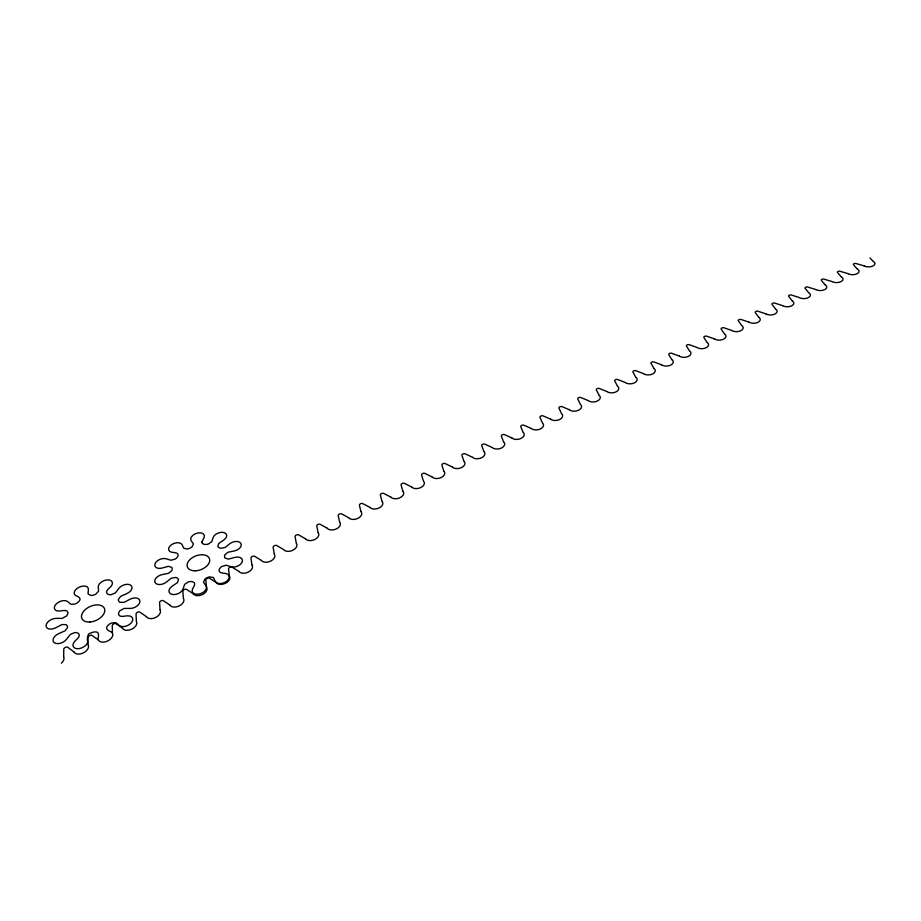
<?xml version="1.0" encoding="UTF-8"?>
<svg xmlns="http://www.w3.org/2000/svg" width="921" height="921" viewBox="0 0 921 921"><rect width="100%" height="100%" fill="white"/><g stroke="black" fill="none" stroke-linecap="round" stroke-linejoin="round"><path stroke-width="1.38" d="M864.059 265.87L855.989 263.51A1.865 0.979 -1.2 0 0 853.997 263.705A1.865 0.979 -1.2 0 0 853.468 264.73L857.152 268.92M848.08 273.652L840.056 271.269A1.877 0.99 -1.4 0 0 838.041 271.465A1.877 0.99 -1.4 0 0 837.5 272.501L841.126 276.749M831.951 281.538L823.95 279.098A1.877 1.002 -1.7 0 0 821.935 279.305A1.877 1.002 -1.7 0 0 821.382 280.352L824.94 284.658M815.672 289.493L807.694 287.007A1.877 1.013 -2 0 0 805.679 287.214A1.877 1.013 -2 0 0 805.092 288.273L808.603 292.648M799.232 297.529L791.404 295.031A1.888 1.025 -2.3 0 0 789.251 295.204A1.888 1.025 -2.3 0 0 788.652 296.286L792.095 300.718M782.631 305.645L774.699 303.078A1.888 1.036 -2.6 0 0 772.661 303.274A1.888 1.036 -2.6 0 0 772.04 304.367L775.413 308.857M765.846 313.842L757.948 311.229A1.9 1.048 -3 0 0 755.899 311.425A1.9 1.048 -3 0 0 755.266 312.53L758.57 317.089M748.888 322.108L741.025 319.46A1.9 1.059 -3.3 0 0 738.976 319.656A1.9 1.059 -3.3 0 0 738.32 320.784L741.555 325.401M731.769 330.466L724.067 327.807A1.911 1.071 -3.7 0 0 721.88 327.98A1.911 1.071 -3.7 0 0 721.201 329.108L724.367 333.793M714.477 338.928L706.672 336.188A1.911 1.082 -4.1 0 0 704.611 336.384A1.911 1.082 -4.1 0 0 703.909 337.523L707.006 342.278M697.001 347.459L689.23 344.673A1.923 1.105 -4.5 0 0 687.158 344.868A1.923 1.105 -4.5 0 0 686.444 346.031L689.461 350.855M679.353 356.082L671.616 353.25A1.923 1.117 -5 0 0 669.532 353.445A1.923 1.117 -5 0 0 668.796 354.62L671.743 359.512M661.52 364.797L653.806 361.918A1.934 1.128 -5.4 0 0 651.723 362.114A1.934 1.128 -5.4 0 0 650.963 363.3L653.829 368.262M625.267 382.491L617.634 379.521A1.946 1.151 -6.4 0 0 615.539 379.717A1.946 1.151 -6.4 0 0 614.733 380.937L617.438 386.037M643.491 373.604L635.812 370.668A1.946 1.14 -5.9 0 0 633.717 370.864A1.946 1.14 -5.9 0 0 632.934 372.072L635.732 377.103M606.858 391.494L599.272 388.466A1.957 1.163 -7 0 0 597.153 388.662A1.957 1.163 -7 0 0 596.336 389.894L598.961 395.074M588.254 400.577L580.702 397.492A1.969 1.186 -7.5 0 0 578.584 397.688A1.969 1.186 -7.5 0 0 577.732 398.943L580.276 404.192M569.466 409.764L561.948 406.633A1.98 1.197 -8.1 0 0 559.818 406.817A1.98 1.197 -8.1 0 0 558.943 408.095L561.407 413.425M550.459 419.043L542.987 415.855A1.98 1.209 -8.7 0 0 540.846 416.05A1.98 1.209 -8.7 0 0 539.948 417.34L542.319 422.751M531.256 428.438L523.819 425.191A1.992 1.22 -9.3 0 0 521.677 425.375A1.992 1.22 -9.3 0 0 520.756 426.676L523.036 432.168M511.846 437.924L504.443 434.62A2.003 1.232 -10 0 0 502.29 434.804A2.003 1.232 -10 0 0 501.346 436.128L503.534 441.7M492.194 447.491L484.86 444.152A2.015 1.243 -10.7 0 0 482.696 444.336A2.015 1.243 -10.7 0 0 481.729 445.672L483.824 451.325M472.358 457.196L465.059 453.788A2.026 1.266 -11.4 0 0 462.895 453.972A2.026 1.266 -11.4 0 0 461.893 455.331L463.896 461.064M873.016 261.173L869.977 258.053M452.303 466.993L445.165 463.562A2.038 1.278 -12.1 0 0 442.874 463.712A2.038 1.278 -12.1 0 0 441.85 465.082L443.749 470.907M432.018 476.905L424.811 473.371A2.049 1.289 -12.9 0 0 422.624 473.567A2.049 1.289 -12.9 0 0 421.576 474.948L423.372 480.866M390.769 497.064L383.666 493.403A2.084 1.312 -14.4 0 0 381.455 493.598A2.084 1.312 -14.4 0 0 380.35 495.014L381.939 501.105M411.503 486.921L404.354 483.329A2.072 1.301 -13.6 0 0 402.155 483.525A2.072 1.301 -13.6 0 0 401.072 484.93L402.776 490.928M348.587 517.671L341.703 513.93A2.107 1.335 -16 0 0 339.365 514.079A2.107 1.335 -16 0 0 338.191 515.541L339.584 521.85M369.793 507.31L362.736 503.591A2.095 1.324 -15.2 0 0 360.525 503.775A2.095 1.324 -15.2 0 0 359.397 505.215L360.882 511.42M327.128 528.159L320.186 524.302A2.13 1.347 -16.8 0 0 317.952 524.486A2.13 1.347 -16.8 0 0 316.755 525.972L318.033 532.373M305.427 538.762L298.657 534.882A2.141 1.358 -17.7 0 0 296.297 535.02A2.141 1.358 -17.7 0 0 295.077 536.529L296.24 543.045M283.484 549.48L276.645 545.497A2.164 1.37 -18.5 0 0 274.4 545.681A2.164 1.37 -18.5 0 0 273.146 547.201L274.205 553.843M261.276 560.336L254.61 556.319A2.187 1.382 -19.3 0 0 252.25 556.457A2.187 1.382 -19.3 0 0 250.961 557.999L251.894 564.746M238.815 571.308L232.104 567.175A2.21 1.393 -20.2 0 0 229.836 567.359A2.21 1.393 -20.2 0 0 228.512 568.925L229.329 575.798M216.09 582.417L209.435 578.204A2.222 1.405 -21 0 0 207.156 578.388A2.222 1.405 -21 0 0 205.809 579.977L206.5 586.976M193.088 593.654L186.503 589.371A2.245 1.416 -21.9 0 0 184.223 589.555A2.245 1.416 -21.9 0 0 182.83 591.155L183.406 598.293M169.821 605.028L163.305 600.665A2.268 1.428 -22.7 0 0 161.002 600.837A2.268 1.428 -22.7 0 0 159.586 602.472L160.024 609.737M146.266 616.529L139.819 612.097A2.303 1.439 -23.5 0 0 137.517 612.269A2.303 1.439 -23.5 0 0 136.066 613.927L136.366 621.318M122.435 628.18L116.058 623.655A2.326 1.451 -24.3 0 0 113.755 623.828A2.326 1.451 -24.3 0 0 112.258 625.509L112.431 633.049M98.317 639.968L92.008 635.363A2.349 1.462 -25.1 0 0 89.694 635.536A2.349 1.462 -25.1 0 0 88.163 637.24C87.668 647.348 85.768 633.153 90.465 633.199A7.84 4.87 -25.1 0 1 95.496 631.887C99.272 631.541 98.754 635.962 98.052 638.357A7.829 4.893 -24.8 0 0 107.734 640.97A7.829 4.893 -24.8 0 0 111.245 631.921C108.977 631.058 104.798 629.031 107.308 626.142A7.759 4.847 -24.4 0 1 111.349 623.045L115.747 622.665L119.477 625.635A7.713 4.824 -24 0 0 131.438 622.642A7.713 4.824 -24 0 0 127.386 615.815C124.634 615.838 119.649 617.887 118.533 614.284A7.656 4.755 -23.7 0 1 120.018 610.635L124.151 608.413L130.356 608.424A7.587 4.709 -23.3 0 0 139.923 601.298A7.587 4.709 -23.3 0 0 130.149 599.18L124.047 602.369L119.903 602.288A7.552 4.651 -23.3 0 1 118.337 599.502L120.651 596.348L126.937 593.561A7.495 4.593 -23.1 0 0 130.598 585.146A7.495 4.593 -23.1 0 0 118.936 588.277L115.436 592.871L111.153 594.701A7.495 4.559 -23.3 0 1 107.193 593.78C104.787 591.052 109.357 588.369 110.934 586.447A7.472 4.513 -23.4 0 0 107.515 579.885A7.472 4.513 -23.4 0 0 98.248 586.942L98.57 591.213L95.726 594.218A7.506 4.524 -23.7 0 1 90.845 595.484L88.025 593.93L88.416 589.475A7.518 4.501 -23.9 0 0 79.194 587.172A7.518 4.501 -23.9 0 0 75.649 595.542C77.825 596.313 81.796 598.282 79.31 600.976A7.575 4.547 -24.3 0 1 75.292 603.969L71.009 604.349L67.544 601.54A7.621 4.57 -24.7 0 0 55.778 604.452A7.621 4.57 -24.7 0 0 59.358 611.037C62.018 611.026 66.98 608.965 67.97 612.534A7.69 4.628 -24.9 0 1 66.335 616.161L62.144 618.394L56.02 618.371A7.759 4.674 -25.3 0 0 46.05 625.635A7.759 4.674 -25.3 0 0 55.651 627.823L61.949 624.553L66.082 624.634A7.794 4.732 -25.4 0 1 67.532 627.523L65.057 630.816L58.541 633.706A7.852 4.801 -25.6 0 0 54.327 642.731A7.852 4.801 -25.6 0 0 66.427 639.416L70.203 634.511L74.636 632.6A7.852 4.824 -25.4 0 1 78.665 633.602C81.071 636.584 76.282 639.37 74.601 641.477A7.886 4.881 -25.5 0 0 77.997 648.729A7.886 4.881 -25.5 0 0 87.794 641.039L88.186 644.919M73.922 651.907L67.67 647.21A2.383 1.462 -25.9 0 0 65.345 647.382A2.383 1.462 -25.9 0 0 63.779 649.109L63.664 656.926M63.722 657.122A8.013 4.95 -26.4 0 1 61.373 663.212M88.266 645.126A7.921 4.927 -25.6 0 1 83.327 652.92A7.921 4.927 -25.6 0 1 74.037 652.08M136.458 621.571A7.736 4.858 -24 0 1 131.853 629.147A7.736 4.858 -24 0 1 122.574 628.352M160.127 610.001A7.656 4.824 -23.2 0 1 155.672 617.473A7.656 4.824 -23.2 0 1 146.404 616.702M183.521 598.569A7.575 4.789 -22.4 0 1 179.215 605.937A7.575 4.789 -22.4 0 1 169.959 605.201M206.638 587.276A7.495 4.755 -21.5 0 1 202.482 594.529A7.495 4.755 -21.5 0 1 193.226 593.826M229.479 576.109A7.414 4.72 -20.7 0 1 225.472 583.269A7.414 4.72 -20.7 0 1 216.228 582.579M252.055 565.08A7.345 4.686 -19.8 0 1 248.198 572.137A7.345 4.686 -19.8 0 1 238.965 571.469M274.366 554.166A7.287 4.651 -18.9 0 1 270.647 561.131A7.287 4.651 -18.9 0 1 261.426 560.498M296.424 543.39A7.218 4.605 -18.1 0 1 292.843 550.251A7.218 4.605 -18.1 0 1 283.633 549.641M318.229 532.729A7.161 4.57 -17.2 0 1 314.786 539.499A7.161 4.57 -17.2 0 1 305.588 538.912M339.791 522.195A7.103 4.524 -16.4 0 1 336.476 528.873A7.103 4.524 -16.4 0 1 327.289 528.309M361.101 511.777A7.046 4.478 -15.6 0 1 357.924 518.362A7.046 4.478 -15.6 0 1 348.748 517.821M382.18 501.485A6.988 4.444 -14.7 0 1 379.118 507.966A6.988 4.444 -14.7 0 1 369.954 507.459M403.018 491.296A6.942 4.398 -13.9 0 1 400.082 497.697A6.942 4.398 -13.9 0 1 390.93 497.202M423.625 481.223A6.896 4.352 -13.2 0 1 420.816 487.543A6.896 4.352 -13.2 0 1 411.675 487.071M444.003 471.264A6.85 4.306 -12.4 0 1 441.309 477.492A6.85 4.306 -12.4 0 1 432.179 477.043M464.161 461.421A6.815 4.26 -11.6 0 1 461.582 467.557A6.815 4.26 -11.6 0 1 452.464 467.131M484.089 451.681A6.769 4.225 -10.9 0 1 481.625 457.737A6.769 4.225 -10.9 0 1 472.531 457.323M503.81 442.045A6.735 4.179 -10.2 0 1 501.461 448.02A6.735 4.179 -10.2 0 1 492.378 447.629M523.312 432.513A6.7 4.133 -9.5 0 1 521.079 438.408A6.7 4.133 -9.5 0 1 511.995 438.039M542.607 423.084A6.666 4.087 -8.9 0 1 540.477 428.898A6.666 4.087 -8.9 0 1 531.417 428.553M561.695 413.748A6.631 4.041 -8.3 0 1 559.669 419.492A6.631 4.041 -8.3 0 1 550.62 419.159M580.575 404.526A6.597 3.995 -7.7 0 1 578.653 410.19A6.597 3.995 -7.7 0 1 569.627 409.88M599.26 395.397A6.574 3.949 -7.1 0 1 597.441 400.98A6.574 3.949 -7.1 0 1 588.427 400.693M617.749 386.36A6.539 3.903 -6.5 0 1 616.022 391.874A6.539 3.903 -6.5 0 1 607.02 391.598M636.043 377.414A6.516 3.857 -6 0 1 634.419 382.86A6.516 3.857 -6 0 1 625.428 382.606M654.14 368.573A6.493 3.811 -5.5 0 1 652.609 373.949A6.493 3.811 -5.5 0 1 643.641 373.696M672.054 359.812A6.47 3.765 -5 0 1 670.615 365.119A6.47 3.765 -5 0 1 661.669 364.889M689.783 351.154A6.447 3.719 -4.6 0 1 688.436 356.392A6.447 3.719 -4.6 0 1 679.502 356.174M707.34 342.577A6.424 3.672 -4.2 0 1 706.073 347.747A6.424 3.672 -4.2 0 1 697.151 347.551M724.7 334.093A6.401 3.626 -3.7 0 1 723.538 339.193A6.401 3.626 -3.7 0 1 714.627 339.009M741.9 325.689A6.389 3.58 -3.4 0 1 740.818 330.72A6.389 3.58 -3.4 0 1 731.919 330.558M758.916 317.365A6.366 3.546 -3 0 1 757.914 322.338A6.366 3.546 -3 0 1 749.038 322.189M775.758 309.134A6.343 3.5 -2.6 0 1 774.849 314.049A6.343 3.5 -2.6 0 1 765.984 313.911M792.44 300.983A6.332 3.454 -2.3 0 1 791.6 305.83A6.332 3.454 -2.3 0 1 782.758 305.714M808.949 292.913A6.309 3.408 -2 0 1 808.201 297.702A6.309 3.408 -2 0 1 799.37 297.598M825.297 284.923A6.297 3.373 -1.7 0 1 824.617 289.655A6.297 3.373 -1.7 0 1 815.81 289.562M841.483 277.014A6.286 3.327 -1.4 0 1 840.885 281.688A6.286 3.327 -1.4 0 1 832.1 281.607M857.509 269.185A6.263 3.293 -1.2 0 1 856.99 273.79A6.263 3.293 -1.2 0 1 848.218 273.721M873.384 261.426A6.251 3.247 -0.9 0 1 872.935 265.973A6.251 3.247 -0.9 0 1 864.174 265.927M201.941 541.974L202.16 543.252L203.645 544.196A7.161 4.398 -20.1 0 0 208.192 544.104L211.738 541.755L213.188 537.38A7.138 4.398 -19.7 0 1 223.711 532.488A7.138 4.398 -19.7 0 1 223.93 539.913L218.761 543.425L217.874 546.406A7.184 4.455 -19.8 0 0 220.798 548.283L225.092 547.477L229.859 543.678A7.207 4.501 -19.6 0 1 240.876 543.332A7.207 4.501 -19.6 0 1 234.418 550.954L228.04 552.232L224.851 554.856A7.264 4.559 -19.8 0 0 225.035 558.057L228.466 559.128L234.843 557.389A7.31 4.617 -19.9 0 1 242.188 561.937A7.31 4.617 -19.9 0 1 231.298 566.795L226.117 565.252L221.788 566.496A7.356 4.651 -20.3 0 0 219.083 569.8C218.369 573.392 223.538 573.035 225.852 573.518A7.414 4.72 -20.7 0 1 226.485 581.404A7.414 4.72 -20.7 0 1 215.307 581.427L213.407 577.548L209.608 576.857A7.437 4.709 -21 0 0 205.026 578.975L203.472 582.153L205.97 585.744A7.483 4.743 -21.5 0 1 199.466 593.953A7.483 4.743 -21.5 0 1 192.512 588.945C193.64 586.965 196.541 582.97 192.984 581.842A7.472 4.709 -21.7 0 0 188.321 581.911L184.614 584.386L183.014 589.095A7.483 4.697 -22 0 1 171.962 594.367A7.483 4.697 -22 0 1 172.054 586.286L177.477 582.567L178.49 579.424A7.437 4.64 -21.9 0 0 175.589 577.432L171.225 578.261L166.206 582.222A7.426 4.593 -22.1 0 1 155.073 582.567A7.426 4.593 -22.1 0 1 162.038 574.623L168.485 573.323L171.801 570.64A7.368 4.536 -21.8 0 0 171.767 567.405L168.428 566.323L162.027 568.061A7.31 4.478 -21.7 0 1 155.096 563.571A7.31 4.478 -21.7 0 1 166.045 558.736L171.018 560.244L175.324 559.024A7.264 4.444 -21.3 0 0 178.087 555.789C178.904 552.335 173.862 552.669 171.651 552.232A7.207 4.386 -21 0 1 171.352 544.806A7.207 4.386 -21 0 1 182.093 544.702L183.82 548.34L187.481 548.974A7.184 4.386 -20.6 0 0 191.959 546.947L193.491 543.966L191.119 540.627A7.149 4.363 -20.2 0 1 197.37 533.086A7.149 4.363 -20.2 0 1 204.048 537.588L201.941 541.974M89.89 622.009A12.364 7.575 -24.4 0 0 104.476 608.551A12.364 7.575 -24.4 0 0 85.008 609.829A12.364 7.575 -24.4 0 0 89.89 622.009M195.102 570.813A11.789 7.333 -20.8 0 0 209.424 558.61A11.789 7.333 -20.8 0 0 190.647 558.92A11.789 7.333 -20.8 0 0 195.102 570.813"/></g></svg>
